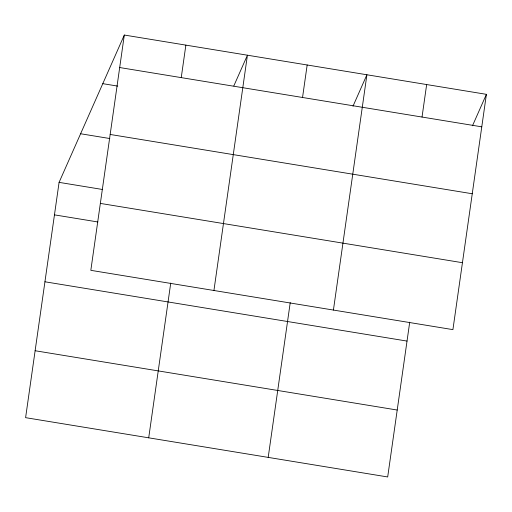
<?xml version="1.0" encoding="UTF-8"?>
<svg xmlns="http://www.w3.org/2000/svg" width="512" height="512" viewBox="0 0 512 512"><rect width="100%" height="100%" fill="white"/><g stroke="black" fill="none" stroke-linecap="round" stroke-linejoin="round"><path stroke-width="0.77" d="M124.314 35.04L90.822 270.336L452.915 329.632L486.4 94.336L124.314 35.04L59.085 182.368L25.6 417.664L387.686 476.96L409.715 322.182M181.242 77.619L185.869 45.126M148.71 437.824L170.739 283.053M213.933 290.496L247.424 55.206L233.811 85.946M302.541 97.478L307.168 64.986M268.198 457.389L290.227 302.618M333.421 310.061L366.912 74.771L352.986 106.227M422.029 117.05L426.656 84.557M472.474 125.798L486.4 94.336M119.686 67.539L481.773 126.835M102.79 83.661L117.779 86.118M110.163 134.458L472.25 193.754M80.614 133.754L109.811 138.534M59.085 182.368L102.49 189.478M100.352 203.411L462.438 262.707M54.464 214.861L97.869 221.971M44.941 281.786L407.027 341.082M35.123 350.739L397.21 410.035"/></g></svg>
